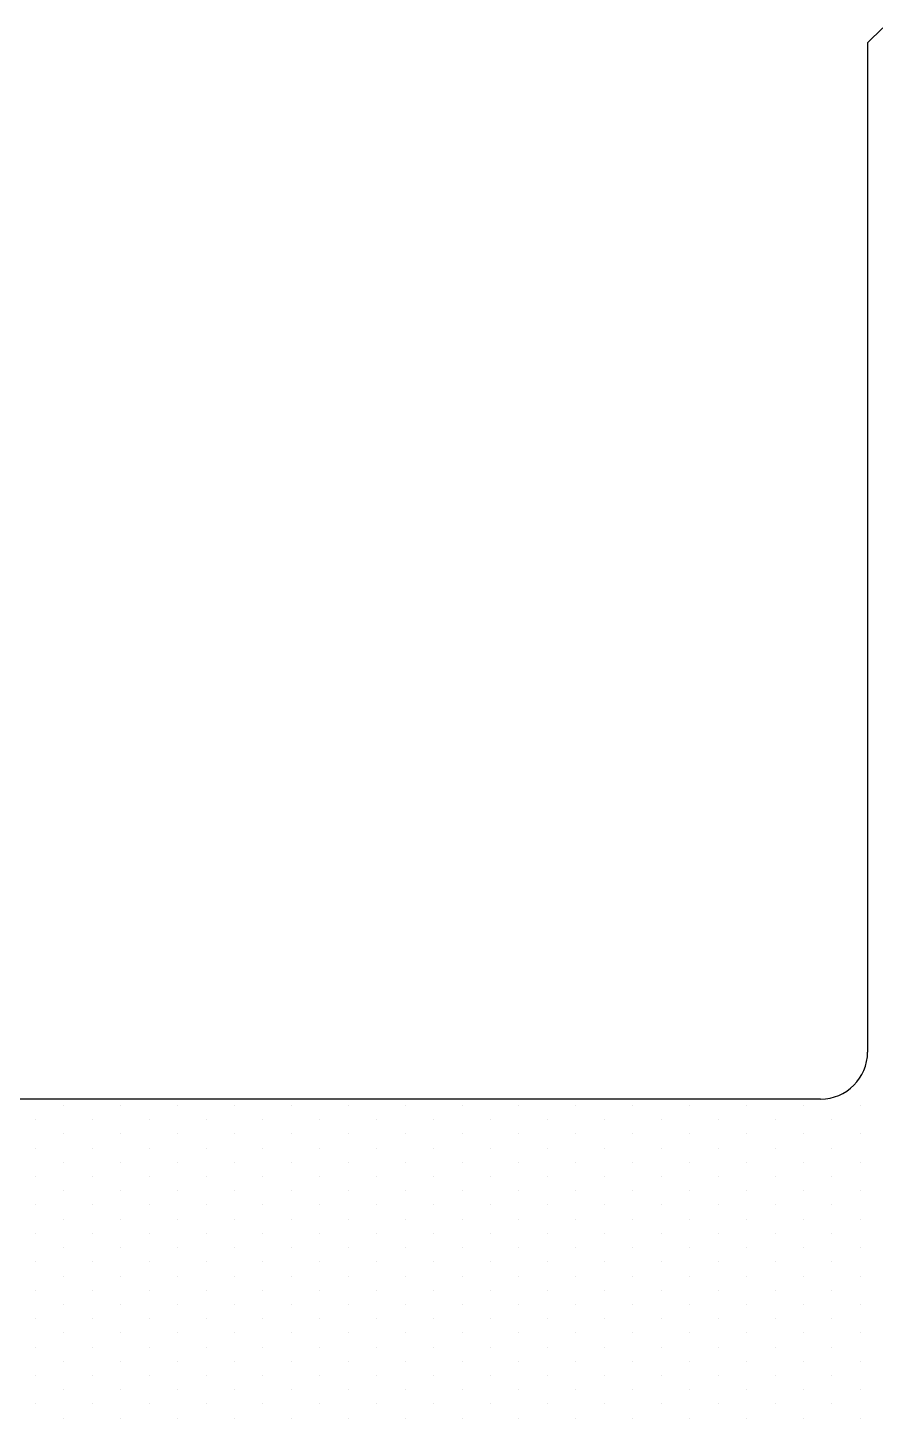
# Model space of a CAD drawing. Header units: inches. Extents: x 3.8 to 36.3, y 0.9 to 43.6.
# Drawn here: x 21.461 to 22.02, y 23.752 to 24.669 of the extents above; entities that cross this region are included whole.
import ezdxf

# ---------------------------------------------------------------- set-up
doc = ezdxf.new("R2010")
doc.units = ezdxf.units.IN
doc.header["$MEASUREMENT"] = 0
doc.layers.add('R-SWTS-DET1', color=1, linetype='Continuous')
doc.layers.add('R-SWTS-PAT1', color=5, linetype='Continuous')

msp = doc.modelspace()

# ---------------------------------------------------------------- linework, layer by layer
at = {"layer": 'R-SWTS-DET1', "lineweight": 30}
for p, q in [((22.02485624192183, 24.66917727092959), (22.01485624192178, 24.6591772709296)), ((22.01485624192178, 24.6591772709296), (22.01485624192184, 23.99376081538509)), ((21.98385624192183, 23.96276081538508), (21.40985624192182, 23.96276081538508))]:
    msp.add_line(p, q, dxfattribs=at)
msp.add_arc((21.98385624192183, 23.99376081538509), 0.03100000000000591, 270, 0, dxfattribs=at)
at = {"layer": 'R-SWTS-PAT1'}
for p, q in [((21.48508486679161, 23.95856216380172), (21.48508486679161, 23.95856216380172)), ((21.5225848667916, 23.95856216380172), (21.5225848667916, 23.95856216380172)), ((21.56008486679161, 23.95856216380172), (21.56008486679161, 23.95856216380172)), ((21.5975848667916, 23.95856216380172), (21.5975848667916, 23.95856216380172)), ((21.6350848667916, 23.95856216380172), (21.6350848667916, 23.95856216380172)), ((21.67258486679161, 23.95856216380172), (21.67258486679161, 23.95856216380172)), ((21.7100848667916, 23.95856216380172), (21.7100848667916, 23.95856216380172)), ((21.74758486679161, 23.95856216380172), (21.74758486679161, 23.95856216380172)), ((21.7850848667916, 23.95856216380172), (21.7850848667916, 23.95856216380172)), ((21.8225848667916, 23.95856216380172), (21.8225848667916, 23.95856216380172)), ((21.86008486679161, 23.95856216380172), (21.86008486679161, 23.95856216380172)), ((21.8975848667916, 23.95856216380172), (21.8975848667916, 23.95856216380172)), ((21.93508486679161, 23.95856216380172), (21.93508486679161, 23.95856216380172)), ((21.9725848667916, 23.95856216380172), (21.9725848667916, 23.95856216380172)), ((22.0100848667916, 23.95856216380172), (22.0100848667916, 23.95856216380172)), ((21.46633486679161, 23.94918716380171), (21.46633486679161, 23.94918716380171)), ((21.5038348667916, 23.94918716380172), (21.5038348667916, 23.94918716380172)), ((21.5413348667916, 23.94918716380171), (21.5413348667916, 23.94918716380171)), ((21.57883486679161, 23.94918716380172), (21.57883486679161, 23.94918716380172)), ((21.6163348667916, 23.94918716380171), (21.6163348667916, 23.94918716380171)), ((21.65383486679161, 23.94918716380171), (21.65383486679161, 23.94918716380171)), ((21.6913348667916, 23.94918716380172), (21.6913348667916, 23.94918716380172)), ((21.7288348667916, 23.94918716380171), (21.7288348667916, 23.94918716380171)), ((21.76633486679161, 23.94918716380172), (21.76633486679161, 23.94918716380172)), ((21.8038348667916, 23.94918716380171), (21.8038348667916, 23.94918716380171)), ((21.84133486679161, 23.94918716380171), (21.84133486679161, 23.94918716380171)), ((21.8788348667916, 23.94918716380172), (21.8788348667916, 23.94918716380172)), ((21.9163348667916, 23.94918716380171), (21.9163348667916, 23.94918716380171)), ((21.95383486679161, 23.94918716380172), (21.95383486679161, 23.94918716380172)), ((21.9913348667916, 23.94918716380171), (21.9913348667916, 23.94918716380171)), ((21.48508486679161, 23.93981216380172), (21.48508486679161, 23.93981216380172)), ((21.5225848667916, 23.93981216380172), (21.5225848667916, 23.93981216380172)), ((21.56008486679161, 23.93981216380172), (21.56008486679161, 23.93981216380172)), ((21.5975848667916, 23.93981216380172), (21.5975848667916, 23.93981216380172)), ((21.6350848667916, 23.93981216380172), (21.6350848667916, 23.93981216380172)), ((21.67258486679161, 23.93981216380172), (21.67258486679161, 23.93981216380172)), ((21.7100848667916, 23.93981216380172), (21.7100848667916, 23.93981216380172)), ((21.74758486679161, 23.93981216380172), (21.74758486679161, 23.93981216380172)), ((21.7850848667916, 23.93981216380172), (21.7850848667916, 23.93981216380172)), ((21.8225848667916, 23.93981216380172), (21.8225848667916, 23.93981216380172)), ((21.86008486679161, 23.93981216380172), (21.86008486679161, 23.93981216380172)), ((21.8975848667916, 23.93981216380172), (21.8975848667916, 23.93981216380172)), ((21.93508486679161, 23.93981216380172), (21.93508486679161, 23.93981216380172)), ((21.9725848667916, 23.93981216380172), (21.9725848667916, 23.93981216380172)), ((22.0100848667916, 23.93981216380172), (22.0100848667916, 23.93981216380172)), ((21.46633486679161, 23.93043716380171), (21.46633486679161, 23.93043716380171)), ((21.5038348667916, 23.93043716380172), (21.5038348667916, 23.93043716380172)), ((21.5413348667916, 23.93043716380171), (21.5413348667916, 23.93043716380171)), ((21.57883486679161, 23.93043716380172), (21.57883486679161, 23.93043716380172)), ((21.6163348667916, 23.93043716380171), (21.6163348667916, 23.93043716380171)), ((21.65383486679161, 23.93043716380171), (21.65383486679161, 23.93043716380171)), ((21.6913348667916, 23.93043716380172), (21.6913348667916, 23.93043716380172)), ((21.7288348667916, 23.93043716380171), (21.7288348667916, 23.93043716380171)), ((21.76633486679161, 23.93043716380172), (21.76633486679161, 23.93043716380172)), ((21.8038348667916, 23.93043716380171), (21.8038348667916, 23.93043716380171)), ((21.84133486679161, 23.93043716380171), (21.84133486679161, 23.93043716380171)), ((21.8788348667916, 23.93043716380172), (21.8788348667916, 23.93043716380172)), ((21.9163348667916, 23.93043716380171), (21.9163348667916, 23.93043716380171)), ((21.95383486679161, 23.93043716380172), (21.95383486679161, 23.93043716380172)), ((21.9913348667916, 23.93043716380171), (21.9913348667916, 23.93043716380171)), ((21.48508486679161, 23.92106216380171), (21.48508486679161, 23.92106216380171)), ((21.5225848667916, 23.92106216380171), (21.5225848667916, 23.92106216380171)), ((21.56008486679161, 23.92106216380171), (21.56008486679161, 23.92106216380171)), ((21.5975848667916, 23.92106216380172), (21.5975848667916, 23.92106216380172)), ((21.6350848667916, 23.92106216380171), (21.6350848667916, 23.92106216380171)), ((21.67258486679161, 23.92106216380171), (21.67258486679161, 23.92106216380171)), ((21.7100848667916, 23.92106216380171), (21.7100848667916, 23.92106216380171)), ((21.74758486679161, 23.92106216380171), (21.74758486679161, 23.92106216380171)), ((21.7850848667916, 23.92106216380172), (21.7850848667916, 23.92106216380172)), ((21.8225848667916, 23.92106216380171), (21.8225848667916, 23.92106216380171)), ((21.86008486679161, 23.92106216380171), (21.86008486679161, 23.92106216380171)), ((21.8975848667916, 23.92106216380171), (21.8975848667916, 23.92106216380171)), ((21.93508486679161, 23.92106216380171), (21.93508486679161, 23.92106216380171)), ((21.9725848667916, 23.92106216380172), (21.9725848667916, 23.92106216380172)), ((22.0100848667916, 23.92106216380171), (22.0100848667916, 23.92106216380171)), ((21.46633486679161, 23.91168716380171), (21.46633486679161, 23.91168716380171)), ((21.5038348667916, 23.91168716380172), (21.5038348667916, 23.91168716380172)), ((21.5413348667916, 23.91168716380171), (21.5413348667916, 23.91168716380171)), ((21.57883486679161, 23.91168716380172), (21.57883486679161, 23.91168716380172)), ((21.6163348667916, 23.91168716380171), (21.6163348667916, 23.91168716380171)), ((21.65383486679161, 23.91168716380171), (21.65383486679161, 23.91168716380171)), ((21.6913348667916, 23.91168716380172), (21.6913348667916, 23.91168716380172)), ((21.7288348667916, 23.91168716380171), (21.7288348667916, 23.91168716380171)), ((21.76633486679161, 23.91168716380172), (21.76633486679161, 23.91168716380172)), ((21.8038348667916, 23.91168716380171), (21.8038348667916, 23.91168716380171)), ((21.84133486679161, 23.91168716380171), (21.84133486679161, 23.91168716380171)), ((21.8788348667916, 23.91168716380172), (21.8788348667916, 23.91168716380172)), ((21.9163348667916, 23.91168716380171), (21.9163348667916, 23.91168716380171)), ((21.95383486679161, 23.91168716380172), (21.95383486679161, 23.91168716380172)), ((21.9913348667916, 23.91168716380171), (21.9913348667916, 23.91168716380171)), ((21.48508486679161, 23.90231216380171), (21.48508486679161, 23.90231216380171)), ((21.5225848667916, 23.90231216380171), (21.5225848667916, 23.90231216380171)), ((21.56008486679161, 23.90231216380171), (21.56008486679161, 23.90231216380171)), ((21.5975848667916, 23.90231216380172), (21.5975848667916, 23.90231216380172)), ((21.6350848667916, 23.90231216380171), (21.6350848667916, 23.90231216380171)), ((21.67258486679161, 23.90231216380171), (21.67258486679161, 23.90231216380171)), ((21.7100848667916, 23.90231216380171), (21.7100848667916, 23.90231216380171)), ((21.74758486679161, 23.90231216380171), (21.74758486679161, 23.90231216380171)), ((21.7850848667916, 23.90231216380172), (21.7850848667916, 23.90231216380172)), ((21.8225848667916, 23.90231216380171), (21.8225848667916, 23.90231216380171)), ((21.86008486679161, 23.90231216380171), (21.86008486679161, 23.90231216380171)), ((21.8975848667916, 23.90231216380171), (21.8975848667916, 23.90231216380171)), ((21.93508486679161, 23.90231216380171), (21.93508486679161, 23.90231216380171)), ((21.9725848667916, 23.90231216380172), (21.9725848667916, 23.90231216380172)), ((22.0100848667916, 23.90231216380171), (22.0100848667916, 23.90231216380171)), ((21.46633486679161, 23.89293716380171), (21.46633486679161, 23.89293716380171)), ((21.5038348667916, 23.89293716380172), (21.5038348667916, 23.89293716380172)), ((21.5413348667916, 23.89293716380171), (21.5413348667916, 23.89293716380171)), ((21.57883486679161, 23.89293716380172), (21.57883486679161, 23.89293716380172)), ((21.6163348667916, 23.89293716380171), (21.6163348667916, 23.89293716380171)), ((21.65383486679161, 23.89293716380171), (21.65383486679161, 23.89293716380171)), ((21.6913348667916, 23.89293716380172), (21.6913348667916, 23.89293716380172)), ((21.7288348667916, 23.89293716380171), (21.7288348667916, 23.89293716380171)), ((21.76633486679161, 23.89293716380172), (21.76633486679161, 23.89293716380172)), ((21.8038348667916, 23.89293716380171), (21.8038348667916, 23.89293716380171)), ((21.84133486679161, 23.89293716380171), (21.84133486679161, 23.89293716380171)), ((21.8788348667916, 23.89293716380172), (21.8788348667916, 23.89293716380172)), ((21.9163348667916, 23.89293716380171), (21.9163348667916, 23.89293716380171)), ((21.95383486679161, 23.89293716380172), (21.95383486679161, 23.89293716380172)), ((21.9913348667916, 23.89293716380171), (21.9913348667916, 23.89293716380171)), ((21.48508486679161, 23.88356216380171), (21.48508486679161, 23.88356216380171)), ((21.5225848667916, 23.88356216380171), (21.5225848667916, 23.88356216380171)), ((21.56008486679161, 23.88356216380171), (21.56008486679161, 23.88356216380171)), ((21.5975848667916, 23.88356216380172), (21.5975848667916, 23.88356216380172)), ((21.6350848667916, 23.88356216380171), (21.6350848667916, 23.88356216380171)), ((21.67258486679161, 23.88356216380171), (21.67258486679161, 23.88356216380171)), ((21.7100848667916, 23.88356216380171), (21.7100848667916, 23.88356216380171)), ((21.74758486679161, 23.88356216380171), (21.74758486679161, 23.88356216380171)), ((21.7850848667916, 23.88356216380172), (21.7850848667916, 23.88356216380172)), ((21.8225848667916, 23.88356216380171), (21.8225848667916, 23.88356216380171)), ((21.86008486679161, 23.88356216380171), (21.86008486679161, 23.88356216380171)), ((21.8975848667916, 23.88356216380171), (21.8975848667916, 23.88356216380171)), ((21.93508486679161, 23.88356216380171), (21.93508486679161, 23.88356216380171)), ((21.9725848667916, 23.88356216380172), (21.9725848667916, 23.88356216380172)), ((22.0100848667916, 23.88356216380171), (22.0100848667916, 23.88356216380171)), ((21.46633486679161, 23.87418716380171), (21.46633486679161, 23.87418716380171)), ((21.5038348667916, 23.87418716380172), (21.5038348667916, 23.87418716380172)), ((21.5413348667916, 23.87418716380171), (21.5413348667916, 23.87418716380171)), ((21.57883486679161, 23.87418716380172), (21.57883486679161, 23.87418716380172)), ((21.6163348667916, 23.87418716380171), (21.6163348667916, 23.87418716380171)), ((21.65383486679161, 23.87418716380171), (21.65383486679161, 23.87418716380171)), ((21.6913348667916, 23.87418716380172), (21.6913348667916, 23.87418716380172)), ((21.7288348667916, 23.87418716380171), (21.7288348667916, 23.87418716380171)), ((21.76633486679161, 23.87418716380172), (21.76633486679161, 23.87418716380172)), ((21.8038348667916, 23.87418716380171), (21.8038348667916, 23.87418716380171)), ((21.84133486679161, 23.87418716380171), (21.84133486679161, 23.87418716380171)), ((21.8788348667916, 23.87418716380172), (21.8788348667916, 23.87418716380172)), ((21.9163348667916, 23.87418716380171), (21.9163348667916, 23.87418716380171)), ((21.95383486679161, 23.87418716380172), (21.95383486679161, 23.87418716380172)), ((21.9913348667916, 23.87418716380171), (21.9913348667916, 23.87418716380171)), ((21.48508486679161, 23.86481216380171), (21.48508486679161, 23.86481216380171)), ((21.5225848667916, 23.86481216380171), (21.5225848667916, 23.86481216380171)), ((21.56008486679161, 23.86481216380171), (21.56008486679161, 23.86481216380171)), ((21.5975848667916, 23.86481216380172), (21.5975848667916, 23.86481216380172)), ((21.6350848667916, 23.86481216380171), (21.6350848667916, 23.86481216380171)), ((21.67258486679161, 23.86481216380171), (21.67258486679161, 23.86481216380171)), ((21.7100848667916, 23.86481216380171), (21.7100848667916, 23.86481216380171)), ((21.74758486679161, 23.86481216380171), (21.74758486679161, 23.86481216380171)), ((21.7850848667916, 23.86481216380172), (21.7850848667916, 23.86481216380172)), ((21.8225848667916, 23.86481216380171), (21.8225848667916, 23.86481216380171)), ((21.86008486679161, 23.86481216380171), (21.86008486679161, 23.86481216380171)), ((21.8975848667916, 23.86481216380171), (21.8975848667916, 23.86481216380171)), ((21.93508486679161, 23.86481216380171), (21.93508486679161, 23.86481216380171)), ((21.9725848667916, 23.86481216380172), (21.9725848667916, 23.86481216380172)), ((22.0100848667916, 23.86481216380171), (22.0100848667916, 23.86481216380171)), ((21.46633486679161, 23.85543716380171), (21.46633486679161, 23.85543716380171)), ((21.5038348667916, 23.85543716380172), (21.5038348667916, 23.85543716380172)), ((21.5413348667916, 23.85543716380171), (21.5413348667916, 23.85543716380171)), ((21.57883486679161, 23.85543716380172), (21.57883486679161, 23.85543716380172)), ((21.6163348667916, 23.85543716380171), (21.6163348667916, 23.85543716380171)), ((21.65383486679161, 23.85543716380171), (21.65383486679161, 23.85543716380171)), ((21.6913348667916, 23.85543716380172), (21.6913348667916, 23.85543716380172)), ((21.7288348667916, 23.85543716380171), (21.7288348667916, 23.85543716380171)), ((21.76633486679161, 23.85543716380172), (21.76633486679161, 23.85543716380172)), ((21.8038348667916, 23.85543716380171), (21.8038348667916, 23.85543716380171)), ((21.84133486679161, 23.85543716380171), (21.84133486679161, 23.85543716380171)), ((21.8788348667916, 23.85543716380172), (21.8788348667916, 23.85543716380172)), ((21.9163348667916, 23.85543716380171), (21.9163348667916, 23.85543716380171)), ((21.95383486679161, 23.85543716380172), (21.95383486679161, 23.85543716380172)), ((21.9913348667916, 23.85543716380171), (21.9913348667916, 23.85543716380171)), ((21.48508486679161, 23.84606216380171), (21.48508486679161, 23.84606216380171)), ((21.5225848667916, 23.84606216380171), (21.5225848667916, 23.84606216380171)), ((21.56008486679161, 23.84606216380171), (21.56008486679161, 23.84606216380171)), ((21.5975848667916, 23.84606216380172), (21.5975848667916, 23.84606216380172)), ((21.6350848667916, 23.84606216380171), (21.6350848667916, 23.84606216380171)), ((21.67258486679161, 23.84606216380171), (21.67258486679161, 23.84606216380171)), ((21.7100848667916, 23.84606216380171), (21.7100848667916, 23.84606216380171)), ((21.74758486679161, 23.84606216380171), (21.74758486679161, 23.84606216380171)), ((21.7850848667916, 23.84606216380172), (21.7850848667916, 23.84606216380172)), ((21.8225848667916, 23.84606216380171), (21.8225848667916, 23.84606216380171)), ((21.86008486679161, 23.84606216380171), (21.86008486679161, 23.84606216380171)), ((21.8975848667916, 23.84606216380171), (21.8975848667916, 23.84606216380171)), ((21.93508486679161, 23.84606216380171), (21.93508486679161, 23.84606216380171)), ((21.9725848667916, 23.84606216380172), (21.9725848667916, 23.84606216380172)), ((22.0100848667916, 23.84606216380171), (22.0100848667916, 23.84606216380171)), ((21.46633486679161, 23.83668716380171), (21.46633486679161, 23.83668716380171)), ((21.5038348667916, 23.83668716380172), (21.5038348667916, 23.83668716380172)), ((21.5413348667916, 23.83668716380171), (21.5413348667916, 23.83668716380171)), ((21.57883486679161, 23.83668716380172), (21.57883486679161, 23.83668716380172)), ((21.6163348667916, 23.83668716380171), (21.6163348667916, 23.83668716380171)), ((21.65383486679161, 23.83668716380171), (21.65383486679161, 23.83668716380171)), ((21.6913348667916, 23.83668716380172), (21.6913348667916, 23.83668716380172)), ((21.7288348667916, 23.83668716380171), (21.7288348667916, 23.83668716380171)), ((21.76633486679161, 23.83668716380172), (21.76633486679161, 23.83668716380172)), ((21.8038348667916, 23.83668716380171), (21.8038348667916, 23.83668716380171)), ((21.84133486679161, 23.83668716380171), (21.84133486679161, 23.83668716380171)), ((21.8788348667916, 23.83668716380172), (21.8788348667916, 23.83668716380172)), ((21.9163348667916, 23.83668716380171), (21.9163348667916, 23.83668716380171)), ((21.95383486679161, 23.83668716380172), (21.95383486679161, 23.83668716380172)), ((21.9913348667916, 23.83668716380171), (21.9913348667916, 23.83668716380171)), ((21.48508486679161, 23.82731216380171), (21.48508486679161, 23.82731216380171)), ((21.5225848667916, 23.82731216380171), (21.5225848667916, 23.82731216380171)), ((21.56008486679161, 23.82731216380171), (21.56008486679161, 23.82731216380171)), ((21.5975848667916, 23.82731216380172), (21.5975848667916, 23.82731216380172)), ((21.6350848667916, 23.82731216380171), (21.6350848667916, 23.82731216380171)), ((21.67258486679161, 23.82731216380171), (21.67258486679161, 23.82731216380171)), ((21.7100848667916, 23.82731216380171), (21.7100848667916, 23.82731216380171)), ((21.74758486679161, 23.82731216380171), (21.74758486679161, 23.82731216380171)), ((21.7850848667916, 23.82731216380172), (21.7850848667916, 23.82731216380172)), ((21.8225848667916, 23.82731216380171), (21.8225848667916, 23.82731216380171)), ((21.86008486679161, 23.82731216380171), (21.86008486679161, 23.82731216380171)), ((21.8975848667916, 23.82731216380171), (21.8975848667916, 23.82731216380171)), ((21.93508486679161, 23.82731216380171), (21.93508486679161, 23.82731216380171)), ((21.9725848667916, 23.82731216380172), (21.9725848667916, 23.82731216380172)), ((22.0100848667916, 23.82731216380171), (22.0100848667916, 23.82731216380171)), ((21.46633486679161, 23.81793716380171), (21.46633486679161, 23.81793716380171)), ((21.5038348667916, 23.81793716380172), (21.5038348667916, 23.81793716380172)), ((21.5413348667916, 23.81793716380171), (21.5413348667916, 23.81793716380171)), ((21.57883486679161, 23.81793716380172), (21.57883486679161, 23.81793716380172)), ((21.6163348667916, 23.81793716380171), (21.6163348667916, 23.81793716380171)), ((21.65383486679161, 23.81793716380171), (21.65383486679161, 23.81793716380171)), ((21.6913348667916, 23.81793716380172), (21.6913348667916, 23.81793716380172)), ((21.7288348667916, 23.81793716380171), (21.7288348667916, 23.81793716380171)), ((21.76633486679161, 23.81793716380172), (21.76633486679161, 23.81793716380172)), ((21.8038348667916, 23.81793716380171), (21.8038348667916, 23.81793716380171)), ((21.84133486679161, 23.81793716380171), (21.84133486679161, 23.81793716380171)), ((21.8788348667916, 23.81793716380172), (21.8788348667916, 23.81793716380172)), ((21.9163348667916, 23.81793716380171), (21.9163348667916, 23.81793716380171)), ((21.95383486679161, 23.81793716380172), (21.95383486679161, 23.81793716380172)), ((21.9913348667916, 23.81793716380171), (21.9913348667916, 23.81793716380171)), ((21.48508486679161, 23.80856216380171), (21.48508486679161, 23.80856216380171)), ((21.5225848667916, 23.80856216380171), (21.5225848667916, 23.80856216380171)), ((21.56008486679161, 23.80856216380171), (21.56008486679161, 23.80856216380171)), ((21.5975848667916, 23.80856216380172), (21.5975848667916, 23.80856216380172)), ((21.6350848667916, 23.80856216380171), (21.6350848667916, 23.80856216380171)), ((21.67258486679161, 23.80856216380171), (21.67258486679161, 23.80856216380171)), ((21.7100848667916, 23.80856216380171), (21.7100848667916, 23.80856216380171)), ((21.74758486679161, 23.80856216380171), (21.74758486679161, 23.80856216380171)), ((21.7850848667916, 23.80856216380172), (21.7850848667916, 23.80856216380172)), ((21.8225848667916, 23.80856216380171), (21.8225848667916, 23.80856216380171)), ((21.86008486679161, 23.80856216380171), (21.86008486679161, 23.80856216380171)), ((21.8975848667916, 23.80856216380171), (21.8975848667916, 23.80856216380171)), ((21.93508486679161, 23.80856216380171), (21.93508486679161, 23.80856216380171)), ((21.9725848667916, 23.80856216380172), (21.9725848667916, 23.80856216380172)), ((22.0100848667916, 23.80856216380171), (22.0100848667916, 23.80856216380171)), ((21.46633486679161, 23.79918716380171), (21.46633486679161, 23.79918716380171)), ((21.5038348667916, 23.79918716380172), (21.5038348667916, 23.79918716380172)), ((21.5413348667916, 23.79918716380171), (21.5413348667916, 23.79918716380171)), ((21.57883486679161, 23.79918716380172), (21.57883486679161, 23.79918716380172)), ((21.6163348667916, 23.79918716380171), (21.6163348667916, 23.79918716380171)), ((21.65383486679161, 23.79918716380171), (21.65383486679161, 23.79918716380171)), ((21.6913348667916, 23.79918716380172), (21.6913348667916, 23.79918716380172)), ((21.7288348667916, 23.79918716380171), (21.7288348667916, 23.79918716380171)), ((21.76633486679161, 23.79918716380172), (21.76633486679161, 23.79918716380172)), ((21.8038348667916, 23.79918716380171), (21.8038348667916, 23.79918716380171)), ((21.84133486679161, 23.79918716380171), (21.84133486679161, 23.79918716380171)), ((21.8788348667916, 23.79918716380172), (21.8788348667916, 23.79918716380172)), ((21.9163348667916, 23.79918716380171), (21.9163348667916, 23.79918716380171)), ((21.95383486679161, 23.79918716380172), (21.95383486679161, 23.79918716380172)), ((21.9913348667916, 23.79918716380171), (21.9913348667916, 23.79918716380171)), ((21.48508486679161, 23.78981216380171), (21.48508486679161, 23.78981216380171)), ((21.5225848667916, 23.78981216380171), (21.5225848667916, 23.78981216380171)), ((21.56008486679161, 23.78981216380171), (21.56008486679161, 23.78981216380171)), ((21.5975848667916, 23.78981216380172), (21.5975848667916, 23.78981216380172)), ((21.6350848667916, 23.78981216380171), (21.6350848667916, 23.78981216380171)), ((21.67258486679161, 23.78981216380171), (21.67258486679161, 23.78981216380171)), ((21.7100848667916, 23.78981216380171), (21.7100848667916, 23.78981216380171)), ((21.74758486679161, 23.78981216380171), (21.74758486679161, 23.78981216380171)), ((21.7850848667916, 23.78981216380172), (21.7850848667916, 23.78981216380172)), ((21.8225848667916, 23.78981216380171), (21.8225848667916, 23.78981216380171)), ((21.86008486679161, 23.78981216380171), (21.86008486679161, 23.78981216380171)), ((21.8975848667916, 23.78981216380171), (21.8975848667916, 23.78981216380171)), ((21.93508486679161, 23.78981216380171), (21.93508486679161, 23.78981216380171)), ((21.9725848667916, 23.78981216380172), (21.9725848667916, 23.78981216380172)), ((22.0100848667916, 23.78981216380171), (22.0100848667916, 23.78981216380171)), ((21.46633486679161, 23.78043716380171), (21.46633486679161, 23.78043716380171)), ((21.5038348667916, 23.78043716380171), (21.5038348667916, 23.78043716380171)), ((21.5413348667916, 23.78043716380171), (21.5413348667916, 23.78043716380171)), ((21.57883486679161, 23.78043716380171), (21.57883486679161, 23.78043716380171)), ((21.6163348667916, 23.78043716380171), (21.6163348667916, 23.78043716380171)), ((21.65383486679161, 23.78043716380171), (21.65383486679161, 23.78043716380171)), ((21.6913348667916, 23.78043716380171), (21.6913348667916, 23.78043716380171)), ((21.7288348667916, 23.78043716380171), (21.7288348667916, 23.78043716380171)), ((21.76633486679161, 23.78043716380171), (21.76633486679161, 23.78043716380171)), ((21.8038348667916, 23.78043716380171), (21.8038348667916, 23.78043716380171)), ((21.84133486679161, 23.78043716380171), (21.84133486679161, 23.78043716380171)), ((21.8788348667916, 23.78043716380171), (21.8788348667916, 23.78043716380171)), ((21.9163348667916, 23.78043716380171), (21.9163348667916, 23.78043716380171)), ((21.95383486679161, 23.78043716380171), (21.95383486679161, 23.78043716380171)), ((21.9913348667916, 23.78043716380171), (21.9913348667916, 23.78043716380171)), ((21.48508486679161, 23.77106216380171), (21.48508486679161, 23.77106216380171)), ((21.5225848667916, 23.77106216380171), (21.5225848667916, 23.77106216380171)), ((21.56008486679161, 23.77106216380171), (21.56008486679161, 23.77106216380171)), ((21.5975848667916, 23.77106216380172), (21.5975848667916, 23.77106216380172)), ((21.6350848667916, 23.77106216380171), (21.6350848667916, 23.77106216380171)), ((21.67258486679161, 23.77106216380171), (21.67258486679161, 23.77106216380171)), ((21.7100848667916, 23.77106216380171), (21.7100848667916, 23.77106216380171)), ((21.74758486679161, 23.77106216380171), (21.74758486679161, 23.77106216380171)), ((21.7850848667916, 23.77106216380172), (21.7850848667916, 23.77106216380172)), ((21.8225848667916, 23.77106216380171), (21.8225848667916, 23.77106216380171)), ((21.86008486679161, 23.77106216380171), (21.86008486679161, 23.77106216380171)), ((21.8975848667916, 23.77106216380171), (21.8975848667916, 23.77106216380171)), ((21.93508486679161, 23.77106216380171), (21.93508486679161, 23.77106216380171)), ((21.9725848667916, 23.77106216380172), (21.9725848667916, 23.77106216380172)), ((22.0100848667916, 23.77106216380171), (22.0100848667916, 23.77106216380171)), ((21.46633486679161, 23.76168716380171), (21.46633486679161, 23.76168716380171)), ((21.5038348667916, 23.76168716380171), (21.5038348667916, 23.76168716380171)), ((21.5413348667916, 23.76168716380171), (21.5413348667916, 23.76168716380171)), ((21.57883486679161, 23.76168716380171), (21.57883486679161, 23.76168716380171)), ((21.6163348667916, 23.76168716380171), (21.6163348667916, 23.76168716380171)), ((21.65383486679161, 23.76168716380171), (21.65383486679161, 23.76168716380171)), ((21.6913348667916, 23.76168716380171), (21.6913348667916, 23.76168716380171)), ((21.7288348667916, 23.76168716380171), (21.7288348667916, 23.76168716380171)), ((21.76633486679161, 23.76168716380171), (21.76633486679161, 23.76168716380171)), ((21.8038348667916, 23.76168716380171), (21.8038348667916, 23.76168716380171)), ((21.84133486679161, 23.76168716380171), (21.84133486679161, 23.76168716380171)), ((21.8788348667916, 23.76168716380171), (21.8788348667916, 23.76168716380171)), ((21.9163348667916, 23.76168716380171), (21.9163348667916, 23.76168716380171)), ((21.95383486679161, 23.76168716380171), (21.95383486679161, 23.76168716380171)), ((21.9913348667916, 23.76168716380171), (21.9913348667916, 23.76168716380171)), ((21.48508486679161, 23.75231216380171), (21.48508486679161, 23.75231216380171)), ((21.5225848667916, 23.75231216380171), (21.5225848667916, 23.75231216380171)), ((21.56008486679161, 23.75231216380171), (21.56008486679161, 23.75231216380171)), ((21.5975848667916, 23.75231216380172), (21.5975848667916, 23.75231216380172)), ((21.6350848667916, 23.75231216380171), (21.6350848667916, 23.75231216380171)), ((21.67258486679161, 23.75231216380171), (21.67258486679161, 23.75231216380171)), ((21.7100848667916, 23.75231216380171), (21.7100848667916, 23.75231216380171)), ((21.74758486679161, 23.75231216380171), (21.74758486679161, 23.75231216380171)), ((21.7850848667916, 23.75231216380172), (21.7850848667916, 23.75231216380172)), ((21.8225848667916, 23.75231216380171), (21.8225848667916, 23.75231216380171)), ((21.86008486679161, 23.75231216380171), (21.86008486679161, 23.75231216380171)), ((21.8975848667916, 23.75231216380171), (21.8975848667916, 23.75231216380171)), ((21.93508486679161, 23.75231216380171), (21.93508486679161, 23.75231216380171)), ((21.9725848667916, 23.75231216380172), (21.9725848667916, 23.75231216380172)), ((22.0100848667916, 23.75231216380171), (22.0100848667916, 23.75231216380171))]:
    msp.add_line(p, q, dxfattribs=at)

doc.saveas('drawing.dxf')
